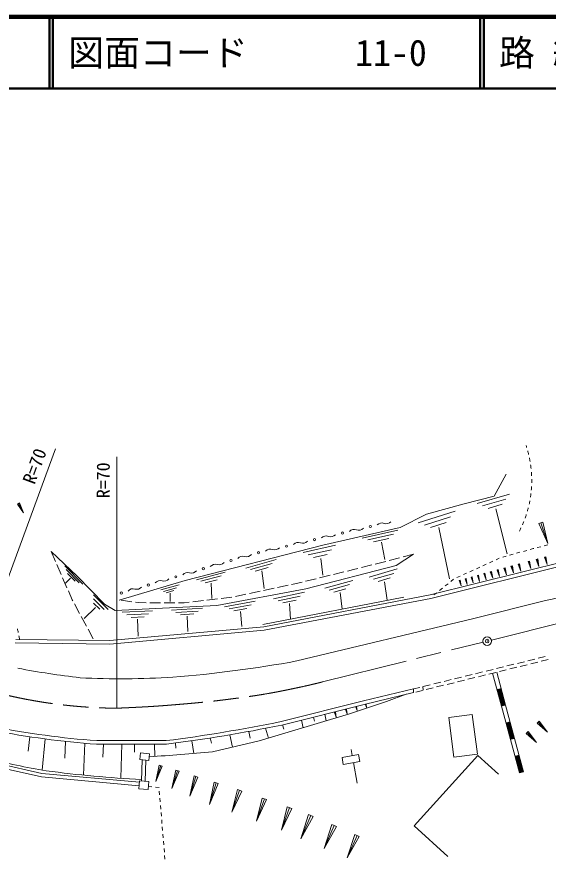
# Model space of a CAD drawing. Units: millimetres, scale not verified. Extents: x 40000 to 680000, y 20000 to 380000.
# Drawn here: x 113221 to 187226, y 262707 to 380000 of the extents above; entities that cross this region are included whole.
import ezdxf
from ezdxf.enums import TextEntityAlignment as Align

# ---------------------------------------------------------------- set-up
doc = ezdxf.new("R2010")
doc.units = ezdxf.units.MM
doc.header["$LTSCALE"] = 1000
doc.header["$PDMODE"] = 32
doc.header["$PDSIZE"] = 500
doc.linetypes.add('CHAIN', pattern=[18.5, 12, -1.5, 3.5, -1.5])
for name, color, linetype, lineweight in [('M-BGD', 7, 'Continuous', 13), ('M-BMK', 2, 'CHAIN', 13), ('M-TTL', 2, 'Continuous', 140), ('M-TTL-LINE', 7, 'Continuous', 50), ('M-TTL-TXT', 7, 'Continuous', 13), ('M-WORK', 1, 'Continuous', 13)]:
    doc.layers.add(name, color=color, linetype=linetype, lineweight=lineweight)
doc.styles.add('ＭＳ ゴシック', font='')
doc.styles.get('ＭＳ ゴシック').set_extended_font_data('MS Gothic')

msp = doc.modelspace()

# ---------------------------------------------------------------- linework, layer by layer
at = {"layer": 'M-BGD'}
msp.add_circle((178734, 293070), 600, dxfattribs=at)
msp.add_point((178734, 293070), dxfattribs=at)
at = {"layer": 'M-BMK'}
for p, q in [((179316, 293215), (214095, 301833)), ((155792, 287385), (178152, 292926))]:
    msp.add_line(p, q, dxfattribs=at)
msp.add_arc((127677, 353723), 70000, 252.40315, 269.57352, dxfattribs=at)
msp.add_open_spline([(127156, 283725), (131074, 283905), (132124, 283956), (135300, 284216), (138639, 284490), (140508, 284675), (143829, 285116), (146837, 285515), (148519, 285786), (151488, 286407), (153176, 286760), (153740, 286880), (155792, 287385)], degree=3, knots=[0, 0, 0, 0, 1, 1, 1, 2, 2, 2, 3, 3, 3, 4, 4, 4, 4], dxfattribs=at)
at = {"layer": 'M-TTL'}
msp.add_line((680000, 380000), (40000, 380000), dxfattribs=at)
at = {"layer": 'M-TTL-LINE'}
for p, q in [((117750, 380000), (117750, 370000)), ((118250, 380000), (118250, 370000)), ((177750, 380000), (177750, 370000)), ((178250, 380000), (178250, 370000)), ((40000, 370000), (680000, 370000))]:
    msp.add_line(p, q, dxfattribs=at)
at = {"layer": 'M-WORK'}
for p, q in [((106515, 286998), (118607, 319827)), ((127156, 283725), (127156, 318710)), ((179723, 313272), (181358, 316301)), ((175523, 312187), (179723, 313272)), ((177322, 312219), (181822, 313532)), ((113324, 312162), (113585, 312304)), ((113324, 312162), (114154, 310946)), ((113455, 312233), (114154, 310946)), ((113585, 312304), (114154, 310946)), ((170281, 310724), (175523, 312187)), ((178097, 311889), (181312, 312827)), ((178872, 311559), (180801, 312122)), ((169139, 309557), (174254, 311142)), ((179925, 311495), (181523, 305242)), ((166623, 308891), (170281, 310724)), ((169986, 309233), (173639, 310365)), ((155830, 306429), (166623, 308891)), ((161314, 307424), (166303, 308533)), ((170832, 308909), (173024, 309588)), ((172005, 308881), (173505, 301731)), ((185950, 309453), (186504, 309637)), ((185950, 309453), (187185, 306659)), ((186227, 309545), (187185, 306659)), ((186504, 309637), (187185, 306659)), ((162104, 307164), (165668, 307956)), ((162895, 306904), (165033, 307379)), ((170781, 299512), (202233, 307324)), ((136654, 301506), (155830, 306429)), ((153106, 305421), (157625, 306422)), ((164015, 306863), (164465, 304434)), ((170889, 299024), (202355, 306839)), ((185709, 306099), (186194, 306221)), ((186678, 306344), (187163, 306467)), ((117995, 305551), (118594, 304176)), ((117995, 305551), (121627, 302109)), ((153817, 305067), (157045, 305782)), ((154529, 304713), (156465, 305142)), ((166055, 303606), (168482, 305155)), ((168482, 305155), (167028, 304787)), ((181855, 305027), (182337, 305162)), ((182818, 305298), (183299, 305434)), ((183780, 305570), (184261, 305706)), ((184742, 305842), (185145, 305956)), ((185145, 305956), (185224, 305976)), ((145138, 303225), (149343, 304418)), ((145786, 303027), (148790, 303879)), ((155541, 304596), (155851, 302254)), ((164604, 304174), (163150, 303806)), ((166543, 304665), (165089, 304297)), ((179052, 303982), (179507, 304189)), ((179963, 304396), (180418, 304603)), ((180893, 304755), (181374, 304891)), ((183061, 303781), (183258, 303836)), ((183160, 303808), (183434, 302810)), ((183258, 303836), (183434, 302810)), ((184432, 304170), (184639, 304223)), ((184432, 304170), (184799, 303158)), ((184535, 304196), (184799, 303158)), ((184639, 304223), (184799, 303158)), ((185564, 304457), (185772, 304510)), ((185564, 304457), (185932, 303442)), ((185668, 304484), (185932, 303442)), ((185772, 304510), (185932, 303442)), ((186699, 304745), (186908, 304798)), ((186699, 304745), (187069, 303727)), ((186803, 304772), (187069, 303727)), ((186908, 304798), (187069, 303727)), ((118794, 303718), (119394, 302343)), ((119901, 303559), (122414, 301011)), ((120084, 303025), (121879, 301205)), ((138267, 301625), (142219, 302661)), ((146435, 302830), (148237, 303341)), ((147368, 302840), (147683, 300414)), ((153489, 300336), (166055, 303606)), ((158785, 302712), (157328, 302356)), ((160116, 303038), (159271, 302831)), ((160727, 303193), (160116, 303038)), ((162666, 303683), (161211, 303315)), ((162290, 301983), (166206, 303121)), ((176322, 302738), (176777, 302945)), ((177232, 303153), (177687, 303360)), ((178142, 303567), (178597, 303774)), ((179165, 302712), (179343, 302761)), ((179165, 302712), (179500, 301839)), ((179254, 302737), (179500, 301839)), ((179343, 302761), (179500, 301839)), ((180102, 302969), (180284, 303019)), ((180102, 302969), (180446, 302073)), ((180193, 302994), (180446, 302073)), ((180284, 303019), (180446, 302073)), ((181063, 303233), (181250, 303284)), ((181063, 303233), (181417, 302312)), ((181157, 303259), (181417, 302312)), ((181250, 303284), (181417, 302312)), ((182050, 303504), (182241, 303556)), ((182050, 303504), (182412, 302558)), ((182145, 303530), (182412, 302558)), ((182241, 303556), (182412, 302558)), ((183061, 303781), (183434, 302810)), ((119594, 301885), (120194, 300510)), ((120688, 301832), (119983, 301153)), ((120267, 302492), (121343, 301399)), ((121627, 302109), (125414, 298236)), ((127479, 298786), (136654, 301506)), ((138850, 301399), (141673, 302139)), ((139432, 301172), (141126, 301616)), ((154900, 301762), (153443, 301405)), ((156843, 302237), (155386, 301880)), ((156133, 300454), (160037, 301526)), ((162920, 301677), (165717, 302491)), ((163550, 301372), (165229, 301860)), ((173668, 301371), (174059, 301683)), ((174502, 301909), (174957, 302116)), ((174824, 301521), (174979, 301563)), ((174824, 301521), (175117, 300757)), ((174901, 301542), (175117, 300757)), ((174979, 301563), (175117, 300757)), ((175412, 302323), (175867, 302531)), ((175648, 301747), (175807, 301791)), ((175648, 301747), (175949, 300963)), ((175728, 301769), (175949, 300963)), ((175807, 301791), (175949, 300963)), ((176494, 301979), (176658, 302024)), ((176494, 301979), (176803, 301174)), ((176576, 302002), (176803, 301174)), ((176658, 302024), (176803, 301174)), ((177362, 302217), (177530, 302263)), ((177362, 302217), (177679, 301390)), ((177446, 302240), (177679, 301390)), ((177530, 302263), (177679, 301390)), ((178252, 302462), (178425, 302509)), ((178252, 302462), (178578, 301612)), ((178338, 302485), (178578, 301612)), ((178425, 302509), (178578, 301612)), ((133297, 300193), (135828, 300892)), ((133659, 299996), (135466, 300495)), ((140291, 301145), (140394, 299020)), ((141061, 298029), (153489, 300336)), ((149051, 300425), (147584, 300113)), ((151008, 300840), (149541, 300528)), ((151957, 301041), (151497, 300944)), ((152957, 301286), (151957, 301041)), ((156746, 300174), (159535, 300940)), ((157360, 299895), (159033, 300355)), ((164437, 301304), (164824, 298751)), ((172104, 300124), (172495, 300436)), ((172886, 300748), (173277, 301060)), ((120394, 300052), (120938, 298804)), ((123893, 299506), (125953, 297482)), ((134020, 299799), (135105, 300098)), ((134563, 299750), (134563, 298563)), ((143177, 299209), (141688, 299025)), ((145139, 299594), (143671, 299283)), ((147095, 300009), (145628, 299698)), ((147464, 295391), (167122, 299195)), ((147615, 295078), (170781, 299512)), ((148973, 298962), (153280, 299902)), ((149617, 298675), (152694, 299347)), ((158233, 299836), (158529, 297532)), ((171322, 299501), (171713, 299813)), ((120938, 298804), (121004, 298682)), ((121241, 298242), (121954, 296922)), ((123901, 298938), (125372, 297492)), ((123908, 298370), (124791, 297502)), ((125414, 298236), (126911, 297323)), ((126911, 297323), (141061, 298029)), ((129236, 298553), (127749, 298751)), ((130199, 298425), (129732, 298487)), ((131227, 298419), (130199, 298425)), ((133227, 298408), (131727, 298417)), ((135227, 298398), (133727, 298406)), ((136534, 298390), (135727, 298395)), ((137222, 298475), (136534, 298390)), ((139207, 298720), (137718, 298536)), ((141192, 298964), (139703, 298781)), ((142123, 297825), (146437, 298638)), ((142773, 297550), (145854, 298131)), ((147685, 294583), (170889, 299024)), ((150262, 298389), (152108, 298792)), ((151204, 298310), (151353, 296144)), ((124159, 297750), (122583, 296217)), ((127902, 297100), (132126, 297305)), ((128519, 296731), (131536, 296877)), ((134747, 297375), (139061, 297658)), ((135379, 297058), (138460, 297260)), ((136010, 296740), (137859, 296861)), ((143423, 297276), (145271, 297624)), ((144369, 297190), (144547, 295116)), ((122192, 296482), (122905, 295163)), ((129136, 296361), (130946, 296449)), ((130050, 296139), (130131, 293759)), ((136945, 296562), (137038, 294409)), ((152215, 290304), (176693, 296157)), ((123143, 294723), (123856, 293403)), ((126166, 293155), (147615, 295078)), ((126185, 292655), (147685, 294583)), ((113077, 293309), (126166, 293155)), ((112999, 292810), (126185, 292655)), ((186828, 290917), (185857, 290679)), ((182458, 289845), (181487, 289607)), ((183915, 290202), (182943, 289964)), ((184313, 289784), (183341, 289545)), ((185371, 290560), (184400, 290321)), ((185769, 290141), (184798, 289903)), ((187226, 290498), (186255, 290260)), ((178087, 288773), (177116, 288535)), ((179544, 289130), (178573, 288892)), ((179942, 288712), (178971, 288473)), ((179493, 288602), (180727, 284015)), ((181001, 289488), (180030, 289249)), ((180076, 288745), (181306, 284171)), ((181399, 289069), (180428, 288831)), ((182856, 289426), (181884, 289188)), ((173717, 287701), (172746, 287463)), ((175174, 288058), (174202, 287820)), ((175572, 287640), (174600, 287402)), ((176631, 288416), (175659, 288178)), ((177028, 287997), (176057, 287759)), ((178485, 288354), (177514, 288116)), ((168470, 286414), (161490, 284747)), ((169346, 286629), (168470, 286414)), ((168470, 286414), (168470, 285898)), ((169744, 286211), (168773, 285972)), ((169778, 286735), (169832, 286232)), ((170803, 286987), (169832, 286748)), ((171201, 286568), (170230, 286330)), ((172260, 287344), (171289, 287106)), ((172658, 286925), (171687, 286687)), ((174115, 287283), (173144, 287044)), ((180160, 286352), (180785, 284031)), ((180218, 286368), (180843, 284046)), ((180276, 286384), (180901, 284062)), ((180334, 286399), (180959, 284077)), ((180392, 286415), (181017, 284093)), ((180450, 286430), (181075, 284109)), ((180508, 286446), (181133, 284124)), ((180566, 286461), (181191, 284140)), ((180624, 286477), (181248, 284155)), ((168470, 285900), (161609, 284262)), ((167452, 285682), (164693, 284673)), ((161490, 284747), (150020, 281865)), ((161609, 284262), (150131, 281377)), ((164693, 284673), (159566, 282923)), ((160443, 283894), (160546, 283920)), ((160443, 283894), (160620, 283406)), ((160495, 283907), (160620, 283406)), ((160546, 283920), (160620, 283406)), ((161791, 284231), (161876, 284253)), ((161791, 284231), (161937, 283830)), ((161834, 284242), (161937, 283830)), ((161876, 284253), (161937, 283830)), ((180727, 284015), (181976, 279372)), ((181306, 284171), (182556, 279527)), ((159566, 282923), (146984, 279175)), ((156109, 282880), (156311, 281953)), ((157452, 283145), (157597, 283181)), ((157452, 283145), (157699, 282465)), ((157525, 283163), (157699, 282465)), ((157597, 283181), (157699, 282465)), ((158999, 283532), (159122, 283563)), ((158999, 283532), (159210, 282952)), ((159061, 283548), (159210, 282952)), ((159122, 283563), (159210, 282952)), ((176659, 282863), (173377, 282435)), ((176659, 282863), (177380, 277345)), ((152862, 282063), (153091, 280994)), ((154527, 282482), (154659, 281939)), ((174098, 276916), (173377, 282435)), ((181410, 281709), (182034, 279387)), ((181468, 281724), (182092, 279403)), ((181525, 281740), (182150, 279418)), ((181583, 281756), (182208, 279434)), ((181641, 281771), (182266, 279449)), ((181699, 281787), (182324, 279465)), ((181757, 281802), (182382, 279481)), ((181815, 281818), (182440, 279496)), ((181873, 281834), (182498, 279512)), ((185692, 281648), (185969, 281909)), ((185692, 281648), (187138, 280392)), ((185830, 281778), (187138, 280392)), ((185969, 281909), (187138, 280392)), ((145553, 280491), (145723, 279571)), ((147865, 280926), (148275, 279559)), ((150232, 281398), (150418, 280827)), ((184158, 280201), (184434, 280462)), ((184296, 280331), (185602, 278947)), ((184434, 280462), (185602, 278947)), ((115047, 279751), (114814, 277749)), ((117178, 279447), (116728, 275114)), ((134020, 279208), (124342, 279208)), ((137579, 279189), (137896, 277431)), ((140162, 279578), (140327, 278871)), ((146984, 279175), (140456, 277672)), ((142888, 280022), (143253, 278316)), ((181976, 279372), (183226, 274728)), ((182556, 279527), (183805, 274884)), ((184158, 280201), (185602, 278947)), ((119978, 279107), (119900, 276760)), ((122669, 278841), (122520, 274407)), ((134052, 278708), (124323, 278708)), ((125285, 278708), (125213, 276905)), ((127823, 278708), (127722, 273976)), ((129602, 278708), (129620, 277625)), ((132386, 278708), (132460, 277022)), ((135315, 278874), (135385, 278171)), ((130433, 277502), (131706, 277373)), ((131706, 277373), (131613, 276451)), ((158517, 276873), (160819, 277294)), ((158695, 275905), (158517, 276873)), ((159782, 277960), (159933, 277132)), ((160819, 277294), (160997, 276323)), ((168546, 267337), (177442, 277139)), ((174098, 276916), (177380, 277345)), ((177442, 277139), (180288, 274556)), ((182659, 277065), (183283, 274744)), ((182717, 277081), (183341, 274759)), ((182775, 277097), (183399, 274775)), ((182833, 277112), (183457, 274790)), ((182891, 277128), (183515, 274806)), ((182949, 277143), (183573, 274822)), ((183006, 277159), (183631, 274837)), ((183064, 277174), (183689, 274853)), ((183122, 277190), (183747, 274868)), ((107004, 276323), (116641, 274161)), ((107135, 276806), (116719, 274656)), ((130670, 276546), (130580, 273608)), ((131168, 276496), (131080, 273572)), ((133066, 275800), (132587, 273532)), ((133275, 275735), (132587, 273532)), ((133484, 275670), (132587, 273532)), ((133066, 275800), (133484, 275670)), ((160996, 276327), (158695, 275905)), ((160111, 276165), (160636, 273296)), ((116719, 274656), (130302, 273417)), ((135364, 275083), (134832, 272563)), ((135596, 275011), (134832, 272563)), ((135829, 274938), (134832, 272563)), ((135364, 275083), (135829, 274938)), ((183226, 274728), (183805, 274884)), ((116641, 274161), (130265, 272918)), ((130235, 272498), (130317, 273627)), ((131594, 273534), (130317, 273627)), ((131594, 273534), (131513, 272405)), ((137904, 274291), (137314, 271492)), ((138162, 274210), (137314, 271492)), ((138420, 274129), (137314, 271492)), ((137904, 274291), (138420, 274129)), ((140712, 273415), (140057, 270308)), ((140998, 273325), (140057, 270308)), ((140712, 273415), (141285, 273236)), ((130235, 272498), (131513, 272405)), ((131541, 272802), (132040, 272762)), ((132538, 272722), (133026, 272683)), ((133026, 272683), (133027, 272673)), ((133068, 272174), (133109, 271676)), ((141285, 273236), (140057, 270308)), ((143934, 272409), (143172, 269231)), ((144239, 272303), (143172, 269231)), ((144544, 272197), (143172, 269231)), ((143934, 272409), (144544, 272197)), ((133150, 271178), (133191, 270680)), ((147387, 271210), (146614, 267987)), ((147696, 271102), (146614, 267987)), ((148006, 270995), (146614, 267987)), ((147387, 271210), (148006, 270995)), ((133232, 270181), (133273, 269683)), ((150883, 269996), (150099, 266727)), ((151197, 269887), (150099, 266727)), ((151511, 269778), (150099, 266727)), ((150883, 269996), (151511, 269778)), ((133314, 269185), (133356, 268686)), ((153857, 268934), (152771, 265550)), ((154184, 268792), (152771, 265550)), ((154512, 268649), (152771, 265550)), ((153857, 268934), (154512, 268649)), ((133397, 268188), (133438, 267690)), ((157108, 267517), (156045, 264202)), ((157108, 267517), (157750, 267237)), ((133479, 267191), (133520, 266693)), ((157429, 267377), (156045, 264202)), ((157750, 267237), (156045, 264202)), ((168546, 267337), (173263, 263056)), ((133561, 266195), (133602, 265696)), ((133643, 265198), (133684, 264700)), ((160293, 266129), (159251, 262883)), ((160607, 265992), (159251, 262883)), ((160921, 265855), (159251, 262883)), ((160293, 266129), (160921, 265855)), ((133725, 264201), (133766, 263703)), ((133807, 263205), (133848, 262707))]:
    msp.add_line(p, q, dxfattribs=at)
msp.add_lwpolyline([(131613, 276451), (130340, 276580), (130433, 277502)], dxfattribs=at)
for centre, radius, start, end in [((169633, 315435), 15306, 17.48505, 18.51197), ((169633, 315435), 15306, 13.74163, 15.61334), ((169633, 315435), 15306, 9.99821, 11.86992), ((169633, 315435), 15306, 6.25479, 8.1265), ((169633, 315435), 15306, 2.51137, 4.38308), ((169633, 315435), 15306, 358.76794, 0.63966), ((169633, 315435), 15306, 355.02452, 356.89623), ((169633, 315435), 15306, 351.2811, 353.15281), ((169633, 315435), 15306, 347.53768, 349.40939), ((169633, 315435), 15306, 343.79426, 345.66597), ((164682, 310283), 872, 249.04716, 317.25822), ((169633, 315435), 15306, 336.30742, 338.17913), ((169633, 315435), 15306, 340.05084, 341.92255), ((160207, 307717), 908, 69.75421, 136.55118), ((160836, 309422), 908, 249.75421, 316.55118), ((162466, 309024), 150, 0, 180), ((162466, 309024), 150, 180, 0), ((164059, 308654), 872, 69.04716, 137.25822), ((169633, 315435), 15306, 332.56399, 334.43571), ((154679, 307204), 150, 0, 180), ((156312, 306807), 908, 69.75421, 136.55118), ((156941, 308511), 908, 249.75421, 316.55118), ((158574, 308114), 150, 0, 180), ((158574, 308114), 150, 180, 0), ((150784, 306294), 150, 0, 180), ((150784, 306294), 150, 180, 0), ((152417, 305897), 908, 69.75421, 136.55118), ((153046, 307601), 908, 249.75421, 316.55118), ((154679, 307204), 150, 180, 0), ((145223, 305731), 908, 253.12407, 319.92105), ((146889, 305384), 150, 0, 180), ((146889, 305384), 150, 180, 0), ((148522, 304987), 908, 69.75421, 136.55118), ((149151, 306691), 908, 249.75421, 316.55118), ((141388, 304593), 908, 253.12407, 319.92105), ((143042, 304293), 150, 0, 180), ((143042, 304293), 150, 180, 0), ((144695, 303992), 908, 73.12407, 139.92105), ((137026, 301717), 908, 73.12407, 139.92105), ((137553, 303455), 908, 253.12407, 319.92105), ((139207, 303155), 150, 0, 180), ((139207, 303155), 150, 180, 0), ((140861, 302854), 908, 73.12407, 139.92105), ((1430728, -4686182), 5137733, 103.78783, 104.12766), ((133191, 300579), 908, 73.12407, 139.92105), ((133718, 302318), 908, 253.12407, 319.92105), ((135372, 302017), 150, 0, 180), ((135372, 302017), 150, 180, 0), ((129395, 299491), 872, 72.41703, 140.62809), ((129922, 301154), 872, 252.41703, 320.62809), ((131537, 300880), 150, 0, 180), ((131537, 300880), 150, 180, 0), ((127783, 299766), 150, 0, 180), ((127783, 299766), 150, 180, 0), ((102654, 291816), 11042, 12.92829, 15.52274), ((102654, 291816), 11042, 7.73939, 10.33384), ((120571, 464023), 176577, 274.67091, 280.32376), ((136639, 412273), 125164, 259.29137, 263.30191), ((127843, 410178), 122352, 267.28129, 273.32986), ((106296, 495713), 218273, 277.29724, 281.55565), ((133268, 400097), 121718, 258.94941, 265.78581), ((133268, 400097), 121218, 258.95789, 265.77712), ((106296, 495713), 218773, 277.28889, 281.55857), ((119169, 490099), 213491, 273.35579, 275.72256), ((132887, 370327), 96574, 255.69939, 260.72424), ((137848, 427827), 154185, 262.34925, 267.30057)]:
    msp.add_arc(centre, radius, start, end, dxfattribs=at)

# ---------------------------------------------------------------- texts
at = {"layer": 'M-TTL-TXT', "style": 'ＭＳ ゴシック'}
for s, p in [('図面コード      11-0', (120380, 375000)), ('路 線 名      主要地方道萩三隅線', (180380, 375000))]:
    msp.add_text(s, height=3666, dxfattribs=at).set_placement(p, align=Align.MIDDLE_LEFT)
at = {"layer": 'M-WORK', "style": 'ＭＳ ゴシック'}
for rotation, p in [(69.78, (116206, 314595)), (90, (126712, 312970))]:
    msp.add_text('R=70', height=1833, rotation=rotation, dxfattribs=at).set_placement(p, align=Align.BOTTOM_LEFT)

doc.saveas('drawing.dxf')
